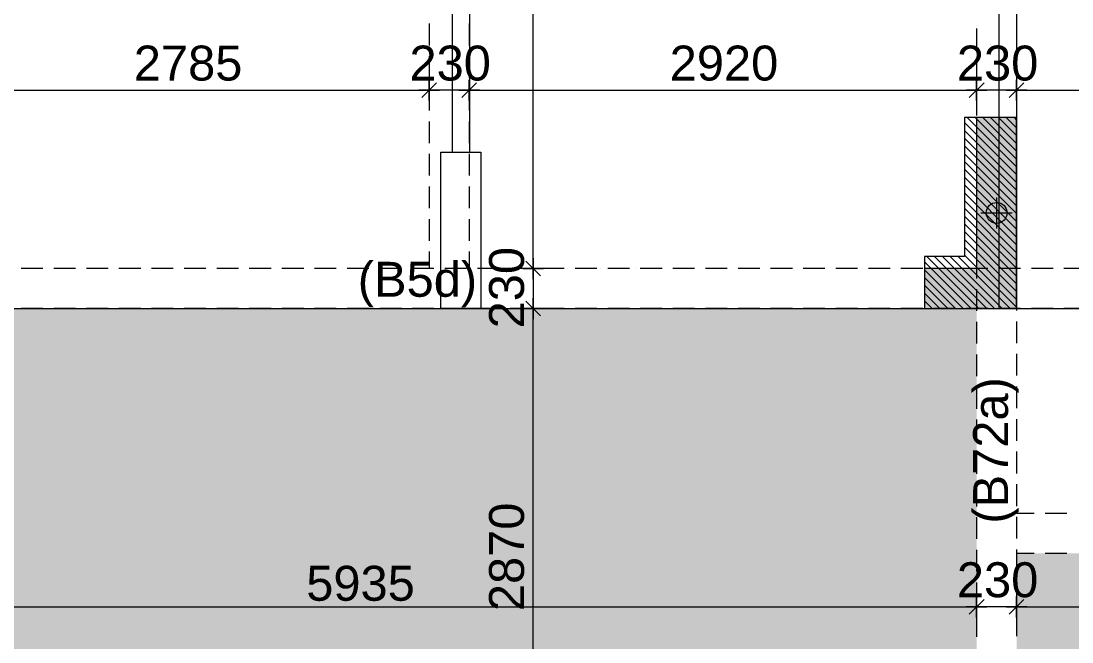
# Model space of a CAD drawing. Header units: millimetres. Extents: x -1303 to 98744, y -1303 to 90097.
# Drawn here: x 26625 to 32673, y 16363 to 19937 of the extents above; entities that cross this region are included whole.
import ezdxf

# ---------------------------------------------------------------- set-up
doc = ezdxf.new("R2010")
doc.units = ezdxf.units.MM
doc.layers.add('PDF_Geometry', color=7, linetype='Continuous')
doc.layers.add('PDF_Text', color=7, linetype='Continuous')
doc.layers.add('PDF_Solid Fills', color=192, linetype='Continuous', true_color=0xc2c0c0c0)
doc.styles.add('PDF ArialMT', font='arial.ttf')

msp = doc.modelspace()

# ---------------------------------------------------------------- hatches: boundary and pattern name
at = {"layer": 'PDF_Solid Fills'}
msp.add_hatch(color=256, dxfattribs=at).paths.add_polyline_path([(32354.27376, 19382.7525), (32124.25101, 19382.7525), (32124.25101, 18512.67482), (31824.2394, 18512.67482), (31824.2394, 18282.73679), (32354.27376, 18282.73679)])
at = {"layer": 'PDF_Solid Fills', "true_color": 0x00007f}
h = msp.add_hatch(color=254, dxfattribs=at)
h.paths.add_polyline_path([(12814.30857, 16872.72168), (12814.30857, 15026.95077), (9799.20871, 14960.09316), (9658.30121, 14967.03233), (9514.00728, 14987.42836), (9368.02118, 15022.38044), (9222.54335, 15072.39683), (9079.77321, 15137.90008), (8942.25007, 15218.63604), (8812.34276, 15314.0138), (8692.25382, 15422.7637), (8584.01219, 15543.36091), (8489.14272, 15673.68971), (8408.99871, 15811.5517), (8344.08741, 15954.57597), (8294.664, 16100.30898), (8260.38859, 16246.37773), (8240.58554, 16390.84108), (8234.23832, 16531.75065), (8234.23832, 16872.72168)], flags=0)
h.paths.add_polyline_path([(22479.26705, 17272.68137), (22479.26705, 15241.31724), (19209.26177, 15168.7901), (19209.26177, 17272.68137)], flags=0)
h.paths.add_polyline_path([(25959.23687, 17272.68137), (25959.23687, 15322.73089), (22709.2898, 15246.39481), (22709.2898, 17272.68137)], flags=0)
h.paths.add_polyline_path([(32124.25101, 18282.73679), (32124.25101, 15455.26118), (26189.25962, 15327.89318), (26189.25962, 18282.73679)], flags=0)
h.paths.add_polyline_path([(36934.25928, 16872.72168), (36934.25928, 15561.8943), (32354.27376, 15460.33875), (32354.27376, 16872.72168)], flags=0)
h.paths.add_polyline_path([(50274.26033, 16872.72168), (50274.26033, 15857.75915), (45694.27273, 15756.20359), (45694.27273, 16872.72168)], flags=0)
h.paths.add_polyline_path([(59929.31471, 17272.68137), (59929.31471, 16071.87252), (56669.29721, 15999.59848), (56669.29721, 17272.68137)], flags=0)
h.paths.add_polyline_path([(63419.27024, 17272.68137), (63419.27024, 16149.30779), (60159.25274, 16076.95111), (60159.25274, 17272.68137)], flags=0)
h.paths.add_polyline_path([(69584.28231, 18282.73679), (69584.28231, 16285.98588), (63649.29506, 16154.3864), (63649.29506, 18282.73679)], flags=0)
h.paths.add_polyline_path([(74394.29472, 16872.72168), (74394.29472, 16409.62861), (69814.31126, 16291.06242), (69814.31126, 16872.72168)], flags=0)
h.paths.add_polyline_path([(18979.23903, 18282.73679), (18979.23903, 15163.7115), (13044.24764, 15027.79686), (13044.24764, 18282.73679), (18944.28591, 18282.73679)], flags=0)
h.paths.add_polyline_path([(56439.27239, 18282.73679), (56439.27239, 15994.4362), (50504.281, 15862.83775), (50504.281, 18282.73679)], flags=0)

# ---------------------------------------------------------------- linework, layer by layer
at = {"layer": 'PDF_Geometry', "color": 9, "lineweight": 0, "true_color": 0xc0c0c0}
for points in [[(22633.96819, 37062.47235), (22633.96819, 29607.44939), (26058.93082, 29607.44939), (26058.93082, 25187.24567), (32353.68076, 25187.24567), (32353.68076, 18282.31322), (32253.81946, 18282.31322), (32253.81946, 25087.3823), (30806.65286, 25087.3823), (30806.65286, 24456.89158), (30705.94236, 24456.89158), (30806.65286, 24406.95886)], [(26829.06042, 23687.60704), (28106.12065, 23687.60704), (28106.12065, 24021.89406), (28205.98403, 24021.89406), (28205.98403, 23687.60704), (29106.44242, 23687.60704), (29106.44242, 24021.89406), (29206.30579, 24021.89406), (29206.30579, 23687.60704), (30806.65286, 23687.60704), (30806.65286, 23586.89861), (29206.30579, 23586.89861), (29206.30579, 19181.92657)], [(26779.1277, 23586.89861), (26829.06042, 23687.60704), (26829.06042, 23586.89861), (29106.44242, 23586.89861), (29106.44242, 19181.92657)], [(17183.82026, 14994.45224), (17183.82026, 18282.31322), (41183.93514, 18282.31322), (40953.74504, 18282.31322)]]:
    msp.add_lwpolyline(points, dxfattribs=at)
at = {"layer": 'PDF_Geometry', "color": 122, "lineweight": 0, "true_color": 0x00b88a}
for points in [[(29571.90536, 18552.28298), (29571.90536, 18531.97062), (29571.90536, 24937.58828), (29571.90536, 24917.27592)], [(26229.03513, 19539.06317), (26208.72485, 19539.06317), (28954.10909, 19539.06317), (28933.79881, 19539.06317)], [(29203.76649, 19539.06317), (28973.57432, 19539.06317)], [(29243.542, 19539.06317), (29224.07884, 19539.06317), (32104.02337, 19539.06317), (32083.71309, 19539.06317)], [(32353.68076, 19539.06317), (32123.4886, 19539.06317)], [(32393.45835, 19539.06317), (32373.99312, 19539.06317), (36913.52751, 19539.06317), (36894.06021, 19539.06317)], [(29571.90536, 18512.50539), (29571.90536, 18282.31322)], [(29571.90536, 15452.29935), (29571.90536, 15432.83412), (29571.90536, 18262.00294), (29571.90536, 18242.53771)], [(26229.03513, 16565.17894), (26208.72485, 16565.17894), (32104.02337, 16565.17894), (32083.71309, 16565.17894)], [(32353.68076, 16565.17894), (32123.4886, 16565.17894)], [(32393.45835, 16565.17894), (32373.99312, 16565.17894), (36913.52751, 16565.17894), (36894.06021, 16565.17894)]]:
    msp.add_lwpolyline(points, dxfattribs=at)
at = {"layer": 'PDF_Geometry', "color": 157, "lineweight": 0, "true_color": 0x3f5f7f}
for points in [[(28973.57432, 19922.4358), (28973.57432, 19797.18353)], [(29203.76649, 19922.4358), (29203.76649, 19797.18353)], [(32123.4886, 19893.66255), (32123.4886, 19768.41029)], [(32353.68076, 19896.19978), (32353.68076, 19770.94959)], [(28973.57432, 19734.55844), (28973.57432, 19610.1533)], [(29203.76649, 19734.55844), (29203.76649, 19610.1533)], [(32123.4886, 19705.78312), (32123.4886, 19581.37799)], [(32353.68076, 19708.32243), (32353.68076, 19583.91729)], [(28973.57432, 19547.52614), (28973.57432, 19422.27387)], [(29203.76649, 19547.52614), (29203.76649, 19422.27387)], [(32123.4886, 19518.75289), (32123.4886, 19393.50063)], [(32353.68076, 19521.2922), (32353.68076, 19396.03993)], [(28973.57432, 19359.64878), (28973.57432, 19234.39652)], [(29203.76649, 19359.64878), (29203.76649, 19234.39652)], [(32123.4886, 19330.87554), (32123.4886, 19206.46833)], [(32353.68076, 19333.41277), (32353.68076, 19209.00763)], [(28973.57432, 19172.61648), (28973.57432, 19047.36629)], [(29203.76649, 19172.61648), (29203.76649, 19047.36629)], [(32123.4886, 19143.84323), (32123.4886, 19018.59097)], [(32353.68076, 19146.38254), (32353.68076, 19021.13028)], [(28973.57432, 18984.73912), (28973.57432, 18859.48686)], [(29203.76649, 18984.73912), (29203.76649, 18859.48686)], [(32123.4886, 18955.96588), (32123.4886, 18830.71362)], [(32353.68076, 18958.50518), (32353.68076, 18833.25292)], [(28973.57432, 18797.70889), (28973.57432, 18672.45663)], [(29203.76649, 18797.70889), (29203.76649, 18672.45663)], [(32123.4886, 18768.93357), (32123.4886, 18643.68131)], [(32353.68076, 18771.47288), (32353.68076, 18646.22062)], [(28973.57432, 18609.82946), (28973.57432, 18512.50539)], [(29203.76649, 18609.82946), (29203.76649, 18512.50539)], [(32123.4886, 18581.05622), (32123.4886, 18455.80396)], [(32353.68076, 18583.59552), (32353.68076, 18458.34326)], [(26751.19951, 18512.50539), (26625.94932, 18512.50539)], [(26939.07894, 18512.50539), (26813.82667, 18512.50539)], [(27126.10917, 18512.50539), (27001.70403, 18512.50539)], [(27313.98652, 18512.50539), (27188.73633, 18512.50539)], [(27501.01882, 18512.50539), (27376.61369, 18512.50539)], [(27688.89618, 18512.50539), (27563.64392, 18512.50539)], [(27876.77354, 18512.50539), (27751.52335, 18512.50539)], [(28063.80584, 18512.50539), (27938.55358, 18512.50539)], [(28251.68319, 18512.50539), (28126.43093, 18512.50539)], [(28438.7155, 18512.50539), (28313.46324, 18512.50539)], [(28626.59285, 18512.50539), (28501.34059, 18512.50539)], [(28813.62516, 18512.50539), (28689.21795, 18512.50539)], [(29001.50251, 18512.50539), (28876.25025, 18512.50539)], [(29188.53274, 18512.50539), (29064.12761, 18512.50539)], [(29376.41217, 18512.50539), (29251.15991, 18512.50539)], [(29563.4424, 18512.50539), (29439.03727, 18512.50539)], [(29751.31976, 18512.50539), (29626.06957, 18512.50539)], [(29939.19919, 18512.50539), (29813.94692, 18512.50539)], [(30126.22942, 18512.50539), (30000.97715, 18512.50539)], [(30314.10677, 18512.50539), (30188.85658, 18512.50539)], [(30501.13908, 18512.50539), (30376.73394, 18512.50539)], [(30689.01643, 18512.50539), (30563.76417, 18512.50539)], [(30876.04873, 18512.50539), (30751.6436, 18512.50539)], [(31063.92609, 18512.50539), (30938.67383, 18512.50539)], [(31250.95839, 18512.50539), (31126.55118, 18512.50539)], [(31438.83575, 18512.50539), (31313.58349, 18512.50539)], [(31626.7131, 18512.50539), (31501.46084, 18512.50539)], [(31813.74541, 18512.50539), (31688.49315, 18512.50539)], [(32001.62276, 18512.50539), (31876.3705, 18512.50539)], [(32188.65299, 18512.50539), (32064.24786, 18512.50539)], [(32376.53242, 18512.50539), (32251.28016, 18512.50539)], [(32563.56265, 18512.50539), (32439.15752, 18512.50539)], [(32751.44001, 18512.50539), (32626.18982, 18512.50539)], [(32123.4886, 18393.17886), (32123.4886, 18268.77373)], [(32353.68076, 18395.71817), (32353.68076, 18271.31096)], [(26751.19951, 18282.31322), (26625.94932, 18282.31322)], [(26939.07894, 18282.31322), (26813.82667, 18282.31322)], [(27126.10917, 18282.31322), (27001.70403, 18282.31322)], [(27313.98652, 18282.31322), (27188.73633, 18282.31322)], [(27501.01882, 18282.31322), (27376.61369, 18282.31322)], [(27688.89618, 18282.31322), (27563.64392, 18282.31322)], [(27876.77354, 18282.31322), (27751.52335, 18282.31322)], [(28063.80584, 18282.31322), (27938.55358, 18282.31322)], [(28251.68319, 18282.31322), (28126.43093, 18282.31322)], [(28438.7155, 18282.31322), (28313.46324, 18282.31322)], [(28626.59285, 18282.31322), (28501.34059, 18282.31322)], [(28813.62516, 18282.31322), (28689.21795, 18282.31322)], [(29001.50251, 18282.31322), (28876.25025, 18282.31322)], [(29188.53274, 18282.31322), (29064.12761, 18282.31322)], [(29376.41217, 18282.31322), (29251.15991, 18282.31322)], [(29563.4424, 18282.31322), (29439.03727, 18282.31322)], [(29751.31976, 18282.31322), (29626.06957, 18282.31322)], [(29939.19919, 18282.31322), (29813.94692, 18282.31322)], [(30126.22942, 18282.31322), (30000.97715, 18282.31322)], [(30314.10677, 18282.31322), (30188.85658, 18282.31322)], [(30501.13908, 18282.31322), (30376.73394, 18282.31322)], [(30689.01643, 18282.31322), (30563.76417, 18282.31322)], [(30876.04873, 18282.31322), (30751.6436, 18282.31322)], [(31063.92609, 18282.31322), (30938.67383, 18282.31322)], [(31250.95839, 18282.31322), (31126.55118, 18282.31322)], [(31438.83575, 18282.31322), (31313.58349, 18282.31322)], [(31626.7131, 18282.31322), (31501.46084, 18282.31322)], [(31813.74541, 18282.31322), (31688.49315, 18282.31322)], [(32001.62276, 18282.31322), (31876.3705, 18282.31322)], [(32188.65299, 18282.31322), (32064.24786, 18282.31322)], [(32376.53242, 18282.31322), (32251.28016, 18282.31322)], [(32563.56265, 18282.31322), (32439.15752, 18282.31322)], [(32751.44001, 18282.31322), (32626.18982, 18282.31322)], [(32123.4886, 18206.14656), (32123.4886, 18080.8943)], [(32353.68076, 18208.68586), (32353.68076, 18083.4336)], [(32123.4886, 18018.2692), (32123.4886, 17893.86407)], [(32353.68076, 18020.80851), (32353.68076, 17896.40337)], [(32123.4886, 17831.2369), (32123.4886, 17705.98671)], [(32353.68076, 17833.7762), (32353.68076, 17708.52394)], [(32123.4886, 17643.35955), (32123.4886, 17518.95441)], [(32353.68076, 17645.89885), (32353.68076, 17521.49371)], [(32123.4886, 17456.32932), (32123.4886, 17331.07705)], [(32353.68076, 17458.86655), (32353.68076, 17333.61636)], [(32123.4886, 17268.44989), (32123.4886, 17143.1997)], [(32353.68076, 17270.98919), (32353.68076, 17145.73693)], [(32123.4886, 17081.41966), (32123.4886, 16956.1674)], [(32456.08344, 17102.57706), (32353.68076, 17102.57706)], [(32353.68076, 17083.95896), (32353.68076, 16958.7067)], [(32643.9608, 17102.57706), (32518.70854, 17102.57706)], [(32123.4886, 16893.5423), (32123.4886, 16768.29004)], [(32353.68076, 16896.07953), (32353.68076, 16770.82934)], [(32456.08344, 16872.38489), (32353.68076, 16872.38489)], [(32643.9608, 16872.38489), (32518.70854, 16872.38489)], [(32123.4886, 16705.66287), (32123.4886, 16581.25774)], [(32353.68076, 16708.20218), (32353.68076, 16583.79704)], [(32123.4886, 16518.63264), (32123.4886, 16393.38038)], [(32353.68076, 16521.17195), (32353.68076, 16395.91968)]]:
    msp.add_lwpolyline(points, dxfattribs=at)
at = {"layer": 'PDF_Geometry', "color": 122, "lineweight": 0, "true_color": 0x00b88a}
for points in [[(28973.57432, 19478.97738), (28973.57432, 19599.15104)], [(29203.76649, 19599.15104), (29203.76649, 19478.97738)], [(32123.4886, 19478.97738), (32123.4886, 19599.15104)], [(32353.68076, 19599.15104), (32353.68076, 19478.97738)], [(29033.66219, 19539.06317), (28913.48646, 19539.06317)], [(29015.88913, 19581.37799), (28931.25951, 19496.74836)], [(29143.6807, 19539.06317), (29263.85435, 19539.06317)], [(29161.45168, 19496.74836), (29246.0813, 19581.37799)], [(32183.57646, 19539.06317), (32064.24786, 19539.06317)], [(32166.65053, 19581.37799), (32081.17378, 19496.74836)], [(32293.59497, 19539.06317), (32413.76863, 19539.06317)], [(32311.36595, 19496.74836), (32395.99558, 19581.37799)], [(29571.90536, 18452.4196), (29571.90536, 18572.59326)], [(29512.66463, 18512.50539), (29631.99323, 18512.50539)], [(29615.0673, 18470.19058), (29529.59055, 18554.82021)], [(29529.59055, 18324.62804), (29615.0673, 18239.99841)], [(29571.90536, 18342.40109), (29571.90536, 18222.22743)], [(29631.99323, 18282.31322), (29512.66463, 18282.31322)], [(32166.65053, 16607.49375), (32081.17378, 16522.86412)], [(32123.4886, 16505.09107), (32123.4886, 16625.26473)], [(32311.36595, 16522.86412), (32395.99558, 16607.49375)], [(32353.68076, 16625.26473), (32353.68076, 16505.09107)], [(32183.57646, 16565.17894), (32064.24786, 16565.17894)], [(32293.59497, 16565.17894), (32413.76863, 16565.17894)]]:
    msp.add_lwpolyline(points, close=True, dxfattribs=at)
at = {"layer": 'PDF_Geometry', "lineweight": 0}
for points in [[(28973.57432, 19539.06317), (28973.57432, 19539.06317)], [(28973.57432, 19539.06317), (28973.57432, 19539.06317)], [(29203.76649, 19539.06317), (29203.76649, 19539.06317)], [(29203.76649, 19539.06317), (29203.76649, 19539.06317)], [(32123.4886, 19539.06317), (32123.4886, 19539.06317)], [(32123.4886, 19539.06317), (32123.4886, 19539.06317)], [(32353.68076, 19539.06317), (32353.68076, 19539.06317)], [(32353.68076, 19539.06317), (32353.68076, 19539.06317)], [(28973.57432, 19460.35721), (28973.57432, 19460.35721)], [(28973.57432, 19460.35721), (28973.57432, 19460.35721)], [(29203.76649, 19460.35721), (29203.76649, 19460.35721)], [(29203.76649, 19460.35721), (29203.76649, 19460.35721)], [(32123.4886, 19460.35721), (32123.4886, 19460.35721)], [(32123.4886, 19460.35721), (32123.4886, 19460.35721)], [(32353.68076, 19460.35721), (32353.68076, 19460.35721)], [(32353.68076, 19460.35721), (32353.68076, 19460.35721)], [(28973.57432, 19382.49837), (28973.57432, 19382.49837)], [(28973.57432, 19382.49837), (28973.57432, 19382.49837)], [(29203.76649, 19382.49837), (29203.76649, 19382.49837)], [(29203.76649, 19382.49837), (29203.76649, 19382.49837)], [(32054.09272, 19352.878), (32353.68076, 19053.28995)], [(32069.32646, 19382.49837), (32353.68076, 19098.14406)], [(32115.02563, 19382.49837), (32353.68076, 19142.99611)], [(32123.4886, 19382.49837), (32123.4886, 19382.49837)], [(32123.4886, 19382.49837), (32123.4886, 19382.49837)], [(32159.87975, 19382.49837), (32353.68076, 19187.85022)], [(32204.73387, 19382.49837), (32353.68076, 19232.70434)], [(32249.58798, 19382.49837), (32353.68076, 19277.55846)], [(32294.44003, 19382.49837), (32353.68076, 19322.41257)], [(32339.29414, 19382.49837), (32353.68076, 19367.26462)], [(32353.68076, 19382.49837), (32353.68076, 19382.49837)], [(32353.68076, 19382.49837), (32353.68076, 19382.49837)], [(32054.09272, 19308.02388), (32353.68076, 19008.43583)], [(32054.09272, 19263.17184), (32353.68076, 18963.58172)], [(32054.09272, 19218.31772), (32353.68076, 18918.7276)], [(32054.09272, 19173.4636), (32353.68076, 18873.87556)], [(32054.09272, 19128.60949), (32353.68076, 18829.02144)], [(32054.09272, 19083.75537), (32353.68076, 18784.16732)], [(32054.09272, 19038.90333), (32353.68076, 18739.31321)], [(32054.09272, 18994.04921), (32353.68076, 18693.61404)], [(32054.09272, 18949.19509), (32353.68076, 18648.75992)], [(32054.09272, 18904.34098), (32353.68076, 18603.9058)], [(32054.09272, 18859.48686), (32353.68076, 18559.05169)], [(32054.09272, 18814.63482), (32353.68076, 18514.19964)], [(32054.09272, 18769.7807), (32353.68076, 18469.34553)], [(32054.09272, 18724.92658), (32353.68076, 18424.49141)], [(32054.09272, 18680.07247), (32353.68076, 18379.63729)], [(32054.09272, 18635.21835), (32353.68076, 18334.78318)], [(31836.59499, 18581.90334), (32137.03016, 18282.31322)], [(31882.29416, 18581.90334), (32181.88428, 18282.31322)], [(31927.14828, 18581.90334), (32226.73632, 18282.31322)], [(31972.00239, 18581.90334), (32271.59044, 18282.31322)], [(32016.85651, 18581.90334), (32316.44456, 18282.31322)], [(32054.09272, 18589.51918), (32353.68076, 18289.93113)], [(29571.90536, 18512.50539), (29571.90536, 18512.50539)], [(29571.90536, 18512.50539), (29571.90536, 18512.50539)], [(29647.22698, 18512.50539), (29647.22698, 18512.50539)], [(29647.22698, 18512.50539), (29647.22698, 18512.50539)], [(29709.00494, 18512.50539), (29709.00494, 18512.50539)], [(29709.00494, 18512.50539), (29709.00494, 18512.50539)], [(29771.63211, 18512.50539), (29771.63211, 18512.50539)], [(29771.63211, 18512.50539), (29771.63211, 18512.50539)], [(29834.25721, 18512.50539), (29834.25721, 18512.50539)], [(29834.25721, 18512.50539), (29834.25721, 18512.50539)], [(29896.88437, 18512.50539), (29896.88437, 18512.50539)], [(29896.88437, 18512.50539), (29896.88437, 18512.50539)], [(29959.50947, 18512.50539), (29959.50947, 18512.50539)], [(29959.50947, 18512.50539), (29959.50947, 18512.50539)], [(30022.13456, 18512.50539), (30022.13456, 18512.50539)], [(30022.13456, 18512.50539), (30022.13456, 18512.50539)], [(30083.9146, 18512.50539), (30083.9146, 18512.50539)], [(30083.9146, 18512.50539), (30083.9146, 18512.50539)], [(30159.23621, 18512.50539), (30159.23621, 18512.50539)], [(30159.23621, 18512.50539), (30159.23621, 18512.50539)], [(31823.90055, 18550.58872), (32092.17605, 18282.31322)], [(31823.90055, 18505.73668), (32047.32193, 18282.31322)], [(31823.90055, 18460.88256), (32002.46782, 18282.31322)], [(31823.90055, 18416.02845), (31957.61577, 18282.31322)], [(31823.90055, 18371.17433), (31912.76166, 18282.31322)], [(31823.90055, 18326.32021), (31867.90754, 18282.31322)], [(29571.90536, 18282.31322), (29571.90536, 18282.31322)], [(29571.90536, 18282.31322), (29571.90536, 18282.31322)], [(29647.22698, 18282.31322), (29647.22698, 18282.31322)], [(29647.22698, 18282.31322), (29647.22698, 18282.31322)], [(29709.00494, 18282.31322), (29709.00494, 18282.31322)], [(29709.00494, 18282.31322), (29709.00494, 18282.31322)], [(29771.63211, 18282.31322), (29771.63211, 18282.31322)], [(29771.63211, 18282.31322), (29771.63211, 18282.31322)], [(29834.25721, 18282.31322), (29834.25721, 18282.31322)], [(29834.25721, 18282.31322), (29834.25721, 18282.31322)], [(29896.88437, 18282.31322), (29896.88437, 18282.31322)], [(29896.88437, 18282.31322), (29896.88437, 18282.31322)], [(29959.50947, 18282.31322), (29959.50947, 18282.31322)], [(29959.50947, 18282.31322), (29959.50947, 18282.31322)], [(30022.13456, 18282.31322), (30022.13456, 18282.31322)], [(30022.13456, 18282.31322), (30022.13456, 18282.31322)], [(30083.9146, 18282.31322), (30083.9146, 18282.31322)], [(30083.9146, 18282.31322), (30083.9146, 18282.31322)], [(30159.23621, 18282.31322), (30159.23621, 18282.31322)], [(30159.23621, 18282.31322), (30159.23621, 18282.31322)]]:
    msp.add_lwpolyline(points, dxfattribs=at)
at = {"layer": 'PDF_Geometry', "color": 5, "lineweight": 0}
for points in [[(32353.68076, 19382.49837), (32054.09272, 19382.49837), (32054.09272, 18581.90334), (31823.90055, 18581.90334), (31823.90055, 18282.31322), (32353.68076, 18282.31322)], [(32353.68076, 19382.49837), (32123.4886, 19382.49837), (32123.4886, 18512.50539), (31823.90055, 18512.50539), (31823.90055, 18282.31322), (32353.68076, 18282.31322)]]:
    msp.add_lwpolyline(points, close=True, dxfattribs=at)
at = {"layer": 'PDF_Geometry', "color": 9, "lineweight": 0, "true_color": 0xc0c0c0}
msp.add_lwpolyline([(29271.47019, 18282.31322), (29041.27802, 18282.31322), (29041.27802, 19181.92657), (29271.47019, 19181.92657)], close=True, dxfattribs=at)
at = {"layer": 'PDF_Geometry', "color": 20, "lineweight": 0, "true_color": 0xff4405}
for points in [[(32238.58572, 18922.11403), (32238.58572, 18742.69963)], [(32148.87748, 18832.40579), (32329.139, 18832.40579)]]:
    msp.add_lwpolyline(points, dxfattribs=at)
at = {"layer": 'PDF_Geometry', "lineweight": 0}
for points in [[(32123.4886, 16565.17894), (32123.4886, 16533.86639)], [(32353.68076, 16565.17894), (32353.68076, 16533.86639)]]:
    msp.add_lwpolyline(points, close=True, dxfattribs=at)
at = {"layer": 'PDF_Geometry', "color": 20, "lineweight": 0, "true_color": 0xff4405}
msp.add_circle((32239.29358, 18832.74588), 60.03332, dxfattribs=at)
at = {"layer": 'PDF_Geometry', "color": 7, "lineweight": 0, "true_color": 0xffffff}
msp.add_circle((32239.29537, 18832.71268), 60.03512, dxfattribs=at)

# ---------------------------------------------------------------- texts
at = {"layer": 'PDF_Text', "char_height": 201.084641, "attachment_point": 4, "style": 'PDF ArialMT'}
for s, insert in [('2785', (27274.04053, 19693.74102)), ('230', (28860.30579, 19693.74102)), ('2920', (30357.7659, 19693.74102)), ('230', (32010.4327, 19693.74102)), ('230', (32010.4327, 16720.19774)), ('5935', (28266.35303, 16699.78504))]:
    msp.add_mtext(s, dxfattribs=dict(at, insert=insert))
at = {"layer": 'PDF_Text', "char_height": 201.084641, "attachment_point": 4, "rotation": 90, "style": 'PDF ArialMT'}
for s, insert in [('230', (29420.30554, 18168.306)), ('2870', (29420.30554, 16540.82146))]:
    msp.add_mtext(s, dxfattribs=dict(at, insert=insert))
at = {"layer": 'PDF_Text', "color": 6, "insert": (28562.815, 18420.51283), "char_height": 201.084641, "attachment_point": 4, "style": 'PDF ArialMT'}
msp.add_mtext('(B5d)', dxfattribs=at)
at = {"layer": 'PDF_Text', "color": 6, "insert": (32234.46445, 17044.329), "char_height": 201.084641, "attachment_point": 4, "rotation": 90, "style": 'PDF ArialMT'}
msp.add_mtext('(B72a)', dxfattribs=at)

doc.saveas('drawing.dxf')
